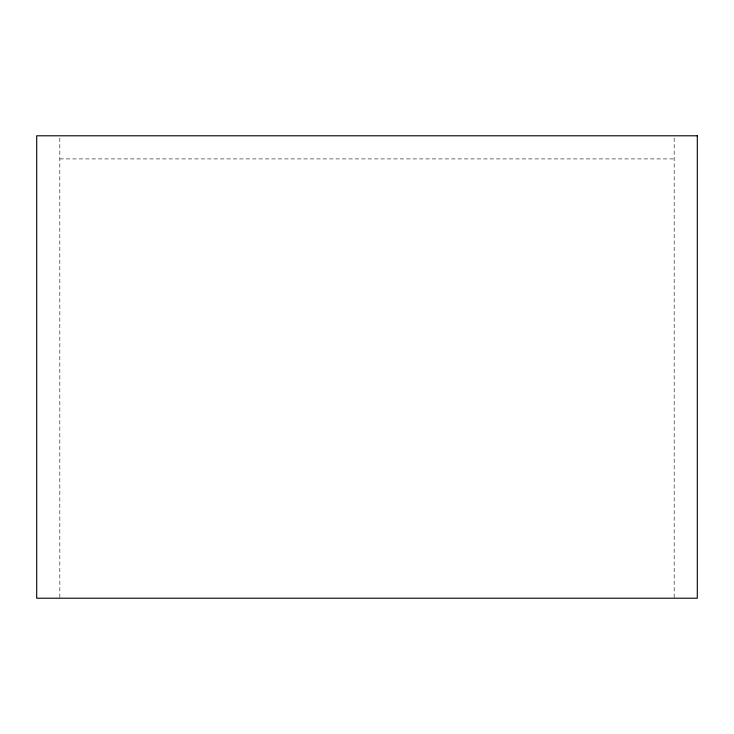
<?xml version="1.0" encoding="UTF-8"?>
<svg xmlns="http://www.w3.org/2000/svg" width="734" height="734" viewBox="0 0 734 734"><rect width="100%" height="100%" fill="white"/><g stroke="black" fill="none" stroke-linecap="round" stroke-linejoin="round"><path stroke-width="0.55" stroke-dasharray="3.67 2.75" d="M59.821 158.911L674.179 158.911M674.179 137.992L674.179 598.21M59.821 137.992L59.821 598.21"/><path stroke-width="1.1" d="M697.3 135.79L36.7 135.79L36.7 598.21L697.3 598.21L697.3 135.79"/></g></svg>
